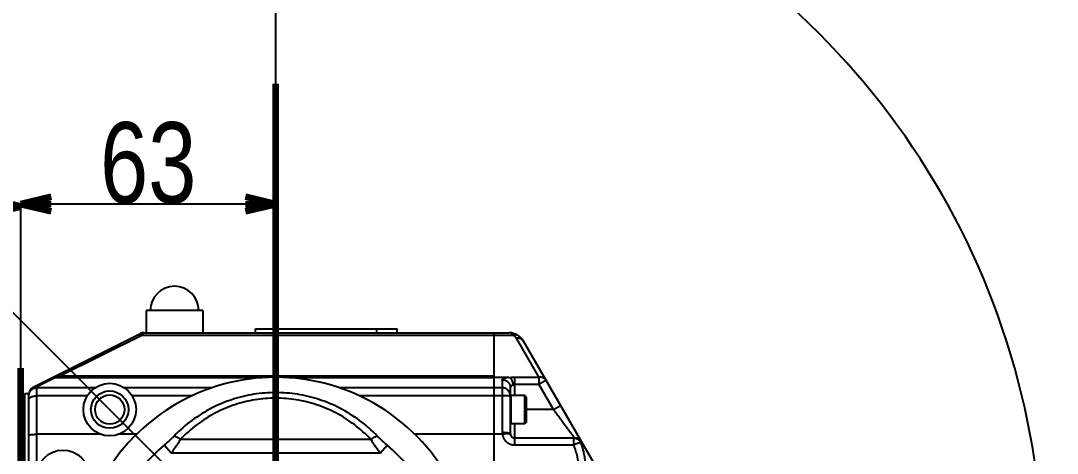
# Model space of a CAD drawing. Extents: x 0 to 4205, y 0 to 2970.
# Drawn here: x 2329 to 2585.1, y 976.4 to 1083.3 of the extents above; entities that cross this region are included whole.
import ezdxf

# ---------------------------------------------------------------- set-up
doc = ezdxf.new("R2010")
doc.units = 0
doc.header["$LTSCALE"] = 231.275
doc.header["$PDMODE"] = 3
doc.header["$PDSIZE"] = 0.3125
doc.linetypes.add('CENTER', pattern=[0.6, 0.375, -0.075, 0.075, -0.075])
doc.layers.get('0').update_dxf_attribs({"linetype": 'CONTINUOUS'})
doc.layers.get('Defpoints').update_dxf_attribs({"linetype": 'CONTINUOUS'})
for name, color, linetype in [('5_ALL_CURVE', 7, 'CONTINUOUS'), ('95_ALL_DIM', 7, 'CONTINUOUS'), ('DEFAULT_1', 7, 'CENTER')]:
    doc.layers.add(name, color=color, linetype=linetype)
doc.layers.add('坐标轴', color=10, linetype='CONTINUOUS', lineweight=200)
doc.styles.get("Standard").update_dxf_attribs({"font": 'txt', "width": 0.8})
doc.dimstyles.new('DIMSTYLE_1', dxfattribs={"dimtxt": 20, "dimasz": 7.5, "dimexe": 0.18, "dimexo": 0.0625, "dimgap": 0.09, "dimtad": 1, "dimdec": 3, "dimdsep": 46, "dimtxsty": 'Standard', "dimblk": 'OPEN', "dimblk1": 'OPEN', "dimblk2": 'OPEN', "dimcen": 0.09, "dimadec": 0, "dimazin": 0, "dimtp": 0.001, "dimtm": 0.001, "dimtfac": 1, "dimtdec": 3, "dimtofl": 0, "dimtmove": 0, "dimatfit": 3, "dimldrblk": 'OPEN', "dimfxl": 1, "dimtolj": 1, "dimarcsym": 0})
doc.dimstyles.new('DIMSTYLE_2', dxfattribs={"dimtxt": 20, "dimasz": 7.5, "dimexe": 0.18, "dimexo": 0.0625, "dimgap": 0.09, "dimtad": 1, "dimdec": 3, "dimdsep": 46, "dimtxsty": 'Standard', "dimblk": 'OPEN', "dimblk1": 'OPEN', "dimblk2": 'OPEN', "dimcen": 0.09, "dimadec": 0, "dimazin": 0, "dimtp": 0.5, "dimtm": 0.5, "dimtfac": 1, "dimtdec": 3, "dimtofl": 0, "dimtmove": 0, "dimatfit": 3, "dimldrblk": 'OPEN', "dimfxl": 1, "dimtolj": 1, "dimarcsym": 0})
doc.dimstyles.new('DIMSTYLE_3', dxfattribs={"dimtxt": 20, "dimasz": 7.5, "dimexe": 0.18, "dimexo": 0.0625, "dimgap": 0.09, "dimtad": 1, "dimdec": 3, "dimdsep": 46, "dimtxsty": 'Standard', "dimblk": 'OPEN', "dimblk1": 'OPEN', "dimblk2": 'OPEN', "dimcen": 0.09, "dimadec": 0, "dimazin": 0, "dimtp": 0.001, "dimtm": 0.001, "dimtfac": 1, "dimtdec": 3, "dimtofl": 0, "dimtmove": 0, "dimatfit": 3, "dimldrblk": 'OPEN', "dimfxl": 1, "dimtolj": 1, "dimarcsym": 0})

# ---------------------------------------------------------------- blocks, each defined once
blk = doc.blocks.new('_OPEN')
at = {"color": 0, "linetype": 'ByBlock'}
for p, q in [((0, 0), (-1, 0.233)), ((-1, -0.233), (0, 0)), ((-1, 0), (0, 0))]:
    blk.add_line(p, q, dxfattribs=at)
blk = doc.blocks.new('*D8')
at = {"layer": '95_ALL_DIM', "color": 0, "lineweight": -2, "transparency": 16777216}
for p, q in [((2391.97, 1264.75), (2391.97, 1294.22)), ((2902.16, 934.07), (2933.99, 948.91))]:
    blk.add_line(p, q, dxfattribs=at)
blk.add_arc((2391.97, 696.17), 597.87, 25.71875, 89.28125, dxfattribs=at)
at = {"layer": 'Defpoints', "color": 0, "transparency": 16777216}
for p in [(2391.97, 1264.69), (2391.97, 1249.04), (2802.25, 1131.04), (2902.1, 934.05), (2396.5, 698.28)]:
    blk.add_point(p, dxfattribs=at)
at = {"layer": '95_ALL_DIM', "color": 0, "lineweight": -2, "transparency": 16777216, "xscale": 7.5, "yscale": 7.5, "zscale": 7.5}
for p, rotation in [((2391.97, 1294.04), 179.640623758212), ((2933.82, 948.84), 295.3593762417907)]:
    blk.add_blockref('_OPEN', p, dxfattribs=dict(at, rotation=rotation))
at = {"layer": '95_ALL_DIM', "color": 0, "transparency": 16777216, "insert": (2651.29, 1246.05), "char_height": 20, "attachment_point": 5, "rotation": 334.7514}
blk.add_mtext('\\A1;+65°', dxfattribs=at)
blk = doc.blocks.new('*D9')
at = {"layer": '95_ALL_DIM', "color": 0, "lineweight": -2, "transparency": 16777216}
for p, q in [((2391.97, 1260.27), (2391.97, 1295.39)), ((2199.03, 166.09), (2187.02, 133.09))]:
    blk.add_line(p, q, dxfattribs=at)
blk.add_arc((2391.97, 696.17), 599.04, 90.71735, 249.28265, dxfattribs=at)
at = {"layer": 'Defpoints', "color": 0, "transparency": 16777216}
for p in [(2391.97, 1260.21), (2391.97, 1207.56), (1911.46, 1053.89), (2390.26, 691.47), (2199.06, 166.14)]:
    blk.add_point(p, dxfattribs=at)
at = {"layer": '95_ALL_DIM', "color": 0, "lineweight": -2, "transparency": 16777216, "xscale": 7.5, "yscale": 7.5, "zscale": 7.5}
for p, rotation in [((2391.97, 1295.21), 0.3586754377824675), ((2187.08, 133.25), 339.6413245622188)]:
    blk.add_blockref('_OPEN', p, dxfattribs=dict(at, rotation=rotation))
at = {"layer": '95_ALL_DIM', "color": 0, "transparency": 16777216, "insert": (1783.99, 733.52), "char_height": 20, "attachment_point": 5, "rotation": 86.4841}
blk.add_mtext('\\A1;-160°', dxfattribs=at)
blk = doc.blocks.new('*D16')
at = {"layer": '95_ALL_DIM', "color": 0, "lineweight": -2, "transparency": 16777216}
for p, q in [((2397.03, 1196.17), (2968.03, 1196.17)), ((2967.85, 1188.67), (2967.85, 383.67)), ((2587.03, 376.17), (2968.03, 376.17))]:
    blk.add_line(p, q, dxfattribs=at)
at = {"layer": 'Defpoints', "color": 0, "transparency": 16777216}
for p in [(2396.97, 1196.17), (2586.97, 376.17), (2967.85, 376.17)]:
    blk.add_point(p, dxfattribs=at)
at = {"layer": '95_ALL_DIM', "color": 0, "lineweight": -2, "transparency": 16777216, "xscale": 7.5, "yscale": 7.5, "zscale": 7.5}
for p, rotation in [((2967.85, 1196.17), 90), ((2967.85, 376.17), 270)]:
    blk.add_blockref('_OPEN', p, dxfattribs=dict(at, rotation=rotation))
at = {"layer": '95_ALL_DIM', "color": 0, "transparency": 16777216, "insert": (2957.76, 762.1), "char_height": 20, "attachment_point": 5, "rotation": 90}
blk.add_mtext('\\A1;820', dxfattribs=at)
blk = doc.blocks.new('*D19')
at = {"layer": '95_ALL_DIM', "color": 0, "lineweight": -2, "transparency": 16777216}
for p, q in [((2391.97, 1266.23), (2391.97, 1286.35)), ((2399.47, 1286.17), (2861.05, 1286.17)), ((2868.55, 806.88), (2868.55, 1286.35))]:
    blk.add_line(p, q, dxfattribs=at)
at = {"layer": 'Defpoints', "color": 0, "transparency": 16777216}
for p in [(2868.55, 1286.17), (2391.97, 1266.17), (2868.55, 806.82)]:
    blk.add_point(p, dxfattribs=at)
at = {"layer": '95_ALL_DIM', "color": 0, "lineweight": -2, "transparency": 16777216, "xscale": 7.5, "yscale": 7.5, "zscale": 7.5, "rotation": 180}
blk.add_blockref('_OPEN', (2391.97, 1286.17), dxfattribs=at)
at = {"layer": '95_ALL_DIM', "color": 0, "lineweight": -2, "transparency": 16777216, "xscale": 7.5, "yscale": 7.5, "zscale": 7.5}
blk.add_blockref('_OPEN', (2868.55, 1286.17), dxfattribs=at)
at = {"layer": '95_ALL_DIM', "color": 0, "transparency": 16777216, "insert": (2633.03, 1296.26), "char_height": 20, "attachment_point": 5}
blk.add_mtext('\\A1;476.5', dxfattribs=at)
blk = doc.blocks.new('*D20')
at = {"layer": '95_ALL_DIM', "color": 0, "lineweight": -2, "transparency": 16777216}
for p, q in [((2141.97, 998.4), (2141.97, 1286.35)), ((2384.47, 1286.17), (2149.47, 1286.17)), ((2391.97, 1266.23), (2391.97, 1286.35))]:
    blk.add_line(p, q, dxfattribs=at)
at = {"layer": 'Defpoints', "color": 0, "transparency": 16777216}
for p in [(2141.97, 1286.17), (2391.97, 1266.17), (2141.97, 998.34)]:
    blk.add_point(p, dxfattribs=at)
at = {"layer": '95_ALL_DIM', "color": 0, "lineweight": -2, "transparency": 16777216, "xscale": 7.5, "yscale": 7.5, "zscale": 7.5, "rotation": 180}
blk.add_blockref('_OPEN', (2141.97, 1286.17), dxfattribs=at)
at = {"layer": '95_ALL_DIM', "color": 0, "lineweight": -2, "transparency": 16777216, "xscale": 7.5, "yscale": 7.5, "zscale": 7.5}
blk.add_blockref('_OPEN', (2391.97, 1286.17), dxfattribs=at)
at = {"layer": '95_ALL_DIM', "color": 0, "transparency": 16777216, "insert": (2266.95, 1296.26), "char_height": 20, "attachment_point": 5}
blk.add_mtext('\\A1;250', dxfattribs=at)
blk = doc.blocks.new('*D25')
at = {"layer": '95_ALL_DIM', "color": 0, "lineweight": -2, "transparency": 16777216}
for p, q in [((2391.92, 946.21), (2257.72, 1080.42)), ((2392.03, 946.17), (2581.83, 946.17))]:
    blk.add_line(p, q, dxfattribs=at)
blk.add_arc((2391.97, 946.17), 189.68, 2.2656, 132.7344, dxfattribs=at)
at = {"layer": 'Defpoints', "color": 0, "transparency": 16777216}
for p in [(2391.97, 1135.85), (2237.29, 946.17), (2386.97, 946.17), (2395.5, 942.63), (2501.34, 836.79)]:
    blk.add_point(p, dxfattribs=at)
at = {"layer": '95_ALL_DIM', "color": 0, "lineweight": -2, "transparency": 16777216, "xscale": 7.5, "yscale": 7.5, "zscale": 7.5}
for p, rotation in [((2257.84, 1080.29), 223.8671770193098), ((2581.65, 946.17), 271.1328229806631)]:
    blk.add_blockref('_OPEN', p, dxfattribs=dict(at, rotation=rotation))
at = {"layer": '95_ALL_DIM', "color": 0, "transparency": 16777216, "insert": (2501.77, 1113.05), "char_height": 20, "attachment_point": 5, "rotation": 326.6574}
blk.add_mtext('\\A1;+135°', dxfattribs=at)
blk = doc.blocks.new('*D37')
at = {"layer": 'Defpoints', "color": 0, "transparency": 16777216}
for p in [(2328.97, 1038), (2328.97, 946.17), (2391.97, 946.17)]:
    blk.add_point(p, dxfattribs=at)
at = {"layer": '坐标轴', "color": 0, "lineweight": -2, "transparency": 16777216}
for p, q in [((2328.97, 946.23), (2328.97, 1038.18)), ((2384.47, 1038), (2336.47, 1038)), ((2391.97, 946.23), (2391.97, 1038.18))]:
    blk.add_line(p, q, dxfattribs=at)
at = {"layer": '坐标轴', "color": 0, "lineweight": -2, "transparency": 16777216, "xscale": 7.5, "yscale": 7.5, "zscale": 7.5, "rotation": 180}
blk.add_blockref('_OPEN', (2328.97, 1038), dxfattribs=at)
at = {"layer": '坐标轴', "color": 0, "lineweight": -2, "transparency": 16777216, "xscale": 7.5, "yscale": 7.5, "zscale": 7.5}
blk.add_blockref('_OPEN', (2391.97, 1038), dxfattribs=at)
at = {"layer": '坐标轴', "color": 0, "transparency": 16777216, "insert": (2360.47, 1048.09), "char_height": 20, "attachment_point": 5}
blk.add_mtext('\\A1;63', dxfattribs=at)
blk = doc.blocks.new('*D38')
at = {"layer": 'Defpoints', "color": 0, "transparency": 16777216}
for p in [(2141.97, 1037.39), (2141.97, 946.17), (2328.97, 946.17)]:
    blk.add_point(p, dxfattribs=at)
at = {"layer": '坐标轴', "color": 0, "lineweight": -2, "transparency": 16777216}
for p, q in [((2141.97, 946.23), (2141.97, 1037.57)), ((2321.47, 1037.39), (2149.47, 1037.39)), ((2328.97, 946.23), (2328.97, 1037.57))]:
    blk.add_line(p, q, dxfattribs=at)
at = {"layer": '坐标轴', "color": 0, "lineweight": -2, "transparency": 16777216, "xscale": 7.5, "yscale": 7.5, "zscale": 7.5, "rotation": 180}
blk.add_blockref('_OPEN', (2141.97, 1037.39), dxfattribs=at)
at = {"layer": '坐标轴', "color": 0, "lineweight": -2, "transparency": 16777216, "xscale": 7.5, "yscale": 7.5, "zscale": 7.5}
blk.add_blockref('_OPEN', (2328.97, 1037.39), dxfattribs=at)
at = {"layer": '坐标轴', "color": 0, "transparency": 16777216, "insert": (2235.47, 1047.48), "char_height": 20, "attachment_point": 5}
blk.add_mtext('\\A1;187', dxfattribs=at)

msp = doc.modelspace()

# ---------------------------------------------------------------- linework, layer by layer
for p, q in [((2359.9681, 1011.6674), (2359.9681, 1006.1674)), ((2373.9681, 1011.6674), (2359.9681, 1011.6674)), ((2373.9681, 1011.6674), (2373.9681, 1006.1674)), ((2386.9681, 1006.1674), (2386.9681, 1007.1674)), ((2386.9681, 1007.1674), (2421.9681, 1007.1674)), ((2391.9681, 1006.1674), (2391.9681, 1007.1674)), ((2416.9681, 1006.1674), (2416.9681, 1007.1674)), ((2421.9681, 1006.1674), (2421.9681, 1007.1674)), ((2332.0736, 992.7202), (2358.5458, 1005.9563)), ((2338.6648, 995.4863), (2358.8533, 1005.5805)), ((2358.8533, 1005.5805), (2450.7208, 1005.5805)), ((2359.4402, 1006.1674), (2449.6779, 1006.1674)), ((2445.9681, 870.1674), (2445.9681, 1006.1674)), ((2451.41, 1004.874), (2457.0292, 995.1412)), ((2453.142, 1004.1674), (2476.6283, 963.4879)), ((2332.9681, 992.8715), (2337.263, 995.019)), ((2388.1572, 995.019), (2337.263, 995.019)), ((2338.6648, 995.4863), (2445.9681, 995.4863)), ((2445.9681, 995.019), (2395.7789, 995.019)), ((2445.9681, 995.1674), (2449.288, 995.1674)), ((2447.9681, 994.5456), (2447.9681, 981.4827)), ((2450.9681, 995.1412), (2450.9681, 990.6674)), ((2457.0292, 995.1412), (2450.9681, 995.1412)), ((2457.0292, 995.1412), (2457.0292, 993.4346)), ((2457.0292, 993.4346), (2458.7612, 994.4346)), ((2332.9681, 971.6022), (2332.9681, 992.8715)), ((2347.3407, 992.5815), (2332.9681, 992.5815)), ((2376.2603, 992.5815), (2354.5711, 992.5815)), ((2447.9681, 992.5815), (2407.6758, 992.5815)), ((2449.9681, 981.1674), (2449.9681, 992.6054)), ((2450.9681, 993.4346), (2457.0292, 993.4346)), ((2460.6476, 987.1674), (2457.0292, 993.4346)), ((2329.9681, 901.1674), (2329.9681, 991.1229)), ((2329.9681, 991.1229), (2330.9773, 991.1229)), ((2330.9681, 898.1505), (2330.9681, 990.9313)), ((2345.4116, 990.5725), (2332.9681, 990.5725)), ((2371.2511, 990.5725), (2356.5001, 990.5725)), ((2447.9681, 990.5725), (2412.685, 990.5725)), ((2450.0681, 990.6674), (2450.0681, 983.6674)), ((2453.5681, 990.6674), (2450.0681, 990.6674)), ((2453.5681, 983.6674), (2453.5681, 990.6674)), ((2453.9681, 990.2674), (2453.5681, 990.6674)), ((2453.9681, 984.0674), (2453.9681, 990.2674)), ((2460.6476, 987.1674), (2453.9681, 987.1674)), ((2460.6476, 987.1674), (2462.3796, 988.1674)), ((2453.5681, 983.6674), (2450.0681, 983.6674)), ((2450.9681, 983.6674), (2450.9681, 978.4552)), ((2453.9681, 984.0674), (2453.5681, 983.6674)), ((2329.6681, 982.701), (2329.9681, 983.001)), ((2329.6681, 982.701), (2329.6681, 978.001)), ((2348.7114, 981.0794), (2332.9681, 981.0794)), ((2357.5856, 981.0794), (2353.2003, 981.0794)), ((2447.9917, 981.0794), (2426.3505, 981.0794)), ((2415.5181, 979.7855), (2368.4181, 979.7855)), ((2450.9681, 980.1674), (2465.8437, 980.1674)), ((2465.556, 980.1674), (2465.556, 978.4552)), ((2329.6681, 978.001), (2329.9681, 977.701)), ((2366.1303, 976.3791), (2364.4086, 978.3922)), ((2417.8056, 976.3794), (2366.1306, 976.3794)), ((2417.8059, 976.3791), (2419.5275, 978.3922)), ((2450.9681, 978.4552), (2465.556, 978.4552))]:
    msp.add_line(p, q)
for centre, radius in [((2350.9559, 987.1796), 6.5), ((2350.9559, 987.1796), 4.625), ((2350.9559, 987.1796), 3.625), ((2339.4022, 970.6793), 6.5)]:
    msp.add_circle(centre, radius)
for centre, radius, start, end in [((2366.9681, 1011.6674), 6, 0, 180), ((2359.4402, 1004.1674), 2, 90, 116.565051), ((2449.6779, 1002.1674), 4, 30.000309, 90.000926), ((2391.9681, 946.1674), 49, 355, 185), ((2332.9681, 990.9313), 2, 116.565051, 180), ((2450.0681, 990.5674), 0.1, 90, 180), ((2450.0681, 983.7674), 0.1, 180, 270), ((2450.9681, 981.1674), 1, 179.999961, 270.000146), ((2465.8437, 978.1674), 2, 30, 90), ((2391.9681, 946.1674), 42.4023, 130.537895, 169.026597), ((2391.9681, 946.1674), 42.4023, 10.973403, 49.462105)]:
    msp.add_arc(centre, radius, start, end)
for points, start_tangent, end_tangent in [([(2357.9589, 1005.6628), (2358.0353, 1005.6955), (2358.1157, 1005.7192), (2358.1997, 1005.7338), (2358.287, 1005.7392), (2358.377, 1005.7353), (2358.4694, 1005.7224), (2358.5637, 1005.7003), (2358.6595, 1005.6691), (2358.7562, 1005.6292), (2358.8533, 1005.5805)], (0.89442719, 0.4472136), (0.87849844, -0.47774521)), ([(2358.8533, 1005.5805), (2358.9528, 1005.68), (2359.0421, 1005.7693), (2359.1211, 1005.8483), (2359.1898, 1005.917), (2359.2485, 1005.9757), (2359.2978, 1006.025), (2359.3385, 1006.0657), (2359.3714, 1006.0986), (2359.3973, 1006.1245), (2359.4166, 1006.1438), (2359.4299, 1006.1571), (2359.4402, 1006.1674)], (0.70727055, 0.70694298), (0.70708229, 0.70713127)), ([(2450.7208, 1005.5805), (2450.617, 1005.6991), (2450.5091, 1005.8056), (2450.3975, 1005.8995), (2450.2827, 1005.9801), (2450.1652, 1006.0469), (2450.0453, 1006.0993), (2449.9238, 1006.1371), (2449.8011, 1006.1598), (2449.6779, 1006.1674)], (-0.63321958, 0.7739722), (-1, 0.00003255)), ([(2450.7208, 1005.5805), (2450.8356, 1005.6268), (2450.9497, 1005.663), (2451.0626, 1005.689), (2451.1735, 1005.7047), (2451.2818, 1005.7099), (2451.3869, 1005.7047), (2451.4882, 1005.689), (2451.5851, 1005.663), (2451.6772, 1005.6268), (2451.7637, 1005.5805)], (0.91364214, 0.40651942), (0.85328184, -0.52145)), ([(2451.41, 1004.874), (2451.3477, 1004.9748), (2451.2808, 1005.0701), (2451.2097, 1005.1599), (2451.1349, 1005.244), (2451.0569, 1005.3226), (2450.976, 1005.3955), (2450.8928, 1005.4627), (2450.8076, 1005.5243), (2450.7208, 1005.5805)], (-0.49999871, 0.86602615), (-0.85328164, 0.52145033)), ([(2451.41, 1004.874), (2451.5541, 1004.8918), (2451.6974, 1004.8998), (2451.8391, 1004.8979), (2451.9784, 1004.8863), (2452.1144, 1004.8649), (2452.2464, 1004.8339), (2452.3737, 1004.7934), (2452.4955, 1004.7437), (2452.6112, 1004.6851), (2452.72, 1004.6179), (2452.8215, 1004.5424), (2452.9149, 1004.4591), (2452.9997, 1004.3685), (2453.0756, 1004.2711), (2453.142, 1004.1674)], (0.98790067, 0.15508793), (0.5, -0.8660254)), ([(2336.3686, 994.8677), (2336.4719, 994.9146), (2336.5786, 994.9538), (2336.6882, 994.985), (2336.8002, 995.0082), (2336.9142, 995.0233), (2337.0296, 995.0301), (2337.1461, 995.0287), (2337.263, 995.019)], (0.89442719, 0.4472136), (0.993131, -0.11700776)), ([(2337.263, 995.019), (2337.3567, 995.0502), (2337.4604, 995.0848), (2337.5759, 995.1233), (2337.7056, 995.1665), (2337.8521, 995.2154), (2338.0182, 995.2707), (2338.2071, 995.3337), (2338.4217, 995.4052), (2338.6648, 995.4863)], (0.94868339, 0.31622749), (0.94868772, 0.31621451)), ([(2337.7704, 995.5686), (2337.8467, 995.6012), (2337.9271, 995.6249), (2338.0112, 995.6395), (2338.0984, 995.6449), (2338.1885, 995.6411), (2338.2809, 995.6281), (2338.3752, 995.606), (2338.4709, 995.5749), (2338.5676, 995.5349), (2338.6648, 995.4863)], (0.89442719, 0.4472136), (0.87849844, -0.47774522)), ([(2447.9681, 994.5456), (2447.9745, 994.5946), (2447.9938, 994.6436), (2448.0259, 994.6923), (2448.0708, 994.7403), (2448.1281, 994.7874), (2448.1974, 994.8334), (2448.2784, 994.878), (2448.3707, 994.9212), (2448.4738, 994.9626), (2448.5872, 995.0022), (2448.7104, 995.0398), (2448.8426, 995.0753), (2448.9834, 995.1084), (2449.1321, 995.1392), (2449.288, 995.1674)], (0.00001144, 1), (0.98599795, 0.16675746)), ([(2447.9681, 994.5456), (2448.1175, 994.5402), (2448.2662, 994.5239), (2448.4131, 994.4969), (2448.5576, 994.4594), (2448.6988, 994.4115), (2448.8358, 994.3534), (2448.9681, 994.2856), (2449.0947, 994.2084), (2449.2151, 994.1223), (2449.3284, 994.0276), (2449.4342, 993.9251), (2449.5317, 993.8151), (2449.6205, 993.6983), (2449.7001, 993.5755), (2449.77, 993.4472), (2449.8298, 993.3142), (2449.8792, 993.1773), (2449.9179, 993.0371), (2449.9457, 992.8946), (2449.9625, 992.7504), (2449.9681, 992.6054)], (1, 0), (0, -1)), ([(2449.288, 995.1674), (2449.4035, 995.1654), (2449.5042, 995.1601), (2449.5917, 995.1521), (2449.6672, 995.1422), (2449.732, 995.1307), (2449.7868, 995.1181), (2449.8325, 995.1046), (2449.87, 995.0907), (2449.9, 995.0765), (2449.9237, 995.0623), (2449.9421, 995.048), (2449.956, 995.0337)], (1, 0.00000381), (0.6395899, -0.76871631)), ([(2450.9681, 995.1412), (2450.8379, 995.1395), (2450.708, 995.1343), (2450.5789, 995.1257), (2450.451, 995.1138), (2450.3245, 995.0985), (2450.1998, 995.0801), (2450.0769, 995.0584), (2449.956, 995.0337)], (-1, -0.00000105), (-0.97685115, -0.21392017)), ([(2449.956, 995.0337), (2450.0163, 994.9559), (2450.0755, 994.8684), (2450.1334, 994.7718), (2450.1895, 994.6666), (2450.2437, 994.5536), (2450.2954, 994.4333), (2450.3445, 994.3065), (2450.3906, 994.1738), (2450.4336, 994.0362), (2450.4732, 993.8943), (2450.5091, 993.7491), (2450.5413, 993.6013), (2450.5696, 993.4518), (2450.5939, 993.3014)], (0.6395899, -0.76871631), (0.14599089, -0.98928594)), ([(2458.7612, 994.4346), (2458.6954, 994.5375), (2458.6195, 994.6351), (2458.5347, 994.7258), (2458.4413, 994.8091), (2458.3398, 994.8847), (2458.231, 994.952), (2458.1153, 995.0107), (2457.9934, 995.0605), (2457.8661, 995.101), (2457.734, 995.1321), (2457.5979, 995.1535), (2457.4586, 995.1652), (2457.3168, 995.167), (2457.1734, 995.159), (2457.0292, 995.1412)], (-0.5, 0.8660254), (-0.98790067, -0.15508793)), ([(2332.9681, 992.8715), (2332.857, 992.8685), (2332.734, 992.8582), (2332.6045, 992.8392), (2332.4751, 992.8117), (2332.3483, 992.776), (2332.224, 992.7323), (2332.103, 992.6807), (2331.9858, 992.6214), (2331.8729, 992.5548), (2331.7648, 992.4811), (2331.6619, 992.4006), (2331.5648, 992.3138), (2331.4737, 992.2208), (2331.3892, 992.1223), (2331.3116, 992.0185), (2331.2412, 991.91), (2331.1783, 991.7973), (2331.1233, 991.6807), (2331.0763, 991.5609), (2331.0375, 991.4383), (2331.0073, 991.3135), (2330.9855, 991.187), (2330.9724, 991.0595), (2330.9681, 990.9313)], (-1, 0), (0, -1)), ([(2330.9681, 990.6413), (2330.9724, 990.7682), (2330.9852, 990.8945), (2331.0065, 991.0198), (2331.0362, 991.1435), (2331.0742, 991.265), (2331.1203, 991.3838), (2331.1743, 991.4994), (2331.236, 991.6114), (2331.3051, 991.7192), (2331.3814, 991.8224), (2331.4644, 991.9206), (2331.5539, 992.0132), (2331.6494, 992.1), (2331.7505, 992.1806), (2331.8569, 992.2545), (2331.9681, 992.3216), (2332.0835, 992.3814), (2332.2027, 992.4338), (2332.3252, 992.4785), (2332.4504, 992.5154), (2332.5779, 992.5442), (2332.707, 992.5649), (2332.8373, 992.5773), (2332.9681, 992.5815)], (0, 1), (1, 0)), ([(2332.0736, 992.7202), (2332.1742, 992.766), (2332.278, 992.8045), (2332.3845, 992.8354), (2332.4935, 992.8588), (2332.6013, 992.874), (2332.7026, 992.8816), (2332.7964, 992.8829), (2332.8842, 992.8793), (2332.9681, 992.8715)], (0.89442719, 0.4472136), (0.993131, -0.11700777)), ([(2417.0773, 980.6494), (2412.6623, 984.5151), (2407.7999, 987.5371), (2402.6589, 989.6806), (2397.3621, 990.9557), (2391.9716, 991.381), (2386.5799, 990.9566), (2381.2826, 989.6823), (2376.1416, 987.5399), (2371.2769, 984.5173), (2366.8588, 980.6494)], (-0.69611766, 0.71792771), (-0.69611745, -0.71792792)), ([(2449.964, 990.5672), (2449.9619, 990.5985), (2449.9432, 990.7672), (2449.9122, 990.9338), (2449.8693, 991.0967), (2449.8147, 991.255), (2449.7492, 991.4074), (2449.6733, 991.553), (2449.5877, 991.691), (2449.4933, 991.8205), (2449.3908, 991.941), (2449.2811, 992.0519), (2449.165, 992.1528), (2449.0434, 992.2434), (2448.9173, 992.3232), (2448.7877, 992.3921), (2448.6549, 992.4503), (2448.5201, 992.4977), (2448.3834, 992.5345), (2448.2453, 992.5607), (2448.1066, 992.5763), (2447.9681, 992.5815)], (-0.05958887, 0.998223), (-1, 0.00000319)), ([(2449.9681, 992.6054), (2449.9703, 992.6553), (2449.9769, 992.7051), (2449.988, 992.7546), (2450.0035, 992.8033), (2450.0232, 992.8512), (2450.0471, 992.8978), (2450.075, 992.943), (2450.1067, 992.9867), (2450.1422, 993.0286), (2450.1812, 993.0686), (2450.2235, 993.1064), (2450.2689, 993.142), (2450.3172, 993.1752), (2450.3682, 993.2059), (2450.4216, 993.234), (2450.4772, 993.2593), (2450.5347, 993.2818), (2450.5939, 993.3014)], (0.00000414, 1), (0.95706616, 0.28986958)), ([(2450.5939, 993.3014), (2450.6431, 993.3351), (2450.692, 993.3634), (2450.7403, 993.3865), (2450.7879, 993.4046), (2450.8345, 993.4182), (2450.8801, 993.4275), (2450.9246, 993.4329), (2450.9681, 993.4346)], (0.80383607, 0.59485088), (1, 0.00000118)), ([(2330.9681, 989.6368), (2330.9724, 989.698), (2330.9852, 989.7589), (2331.0065, 989.8193), (2331.0362, 989.879), (2331.0742, 989.9375), (2331.1203, 989.9948), (2331.1743, 990.0506), (2331.236, 990.1046), (2331.3051, 990.1566), (2331.3814, 990.2064), (2331.4644, 990.2537), (2331.5539, 990.2984), (2331.6494, 990.3403), (2331.7505, 990.3791), (2331.8569, 990.4148), (2331.9681, 990.4471), (2332.0835, 990.476), (2332.2027, 990.5012), (2332.3252, 990.5228), (2332.4504, 990.5406), (2332.5779, 990.5545), (2332.707, 990.5645), (2332.8373, 990.5705), (2332.9681, 990.5725)], (0, 1), (1, 0)), ([(2415.5181, 979.7855), (2411.4057, 983.4604), (2406.8543, 986.34), (2402.0278, 988.3854), (2397.0458, 989.6032), (2391.9714, 990.0096), (2386.8958, 989.6041), (2381.9135, 988.387), (2377.0869, 986.3426), (2372.5333, 983.4625), (2368.4181, 979.7855)], (-0.68811494, 0.7256017), (-0.68811457, -0.72560206)), ([(2449.9681, 990.4298), (2449.9619, 990.4491), (2449.9432, 990.4671), (2449.9122, 990.4836), (2449.8693, 990.4985), (2449.8147, 990.5116), (2449.7492, 990.5232), (2449.6733, 990.5332), (2449.5877, 990.5416), (2449.4933, 990.5487), (2449.3908, 990.5545), (2449.2811, 990.5592), (2449.165, 990.5629), (2449.0434, 990.5657), (2448.9173, 990.5679), (2448.7876, 990.5695), (2448.6549, 990.5706), (2448.5201, 990.5714), (2448.3833, 990.5719), (2448.2453, 990.5722), (2448.1066, 990.5724), (2447.9681, 990.5725)], (-0.00014344, 0.99999999), (-1, -0.00002906)), ([(2449.9645, 990.5577), (2449.964, 990.5672)], (-0.05547865, 0.99845987), (-0.05958886, 0.998223)), ([(2449.9653, 990.5422), (2449.9645, 990.5577)], (-0.04877608, 0.99880974), (-0.05547865, 0.99845987)), ([(2449.9681, 990.4298), (2449.9653, 990.5422)], (-0.00001744, 1), (-0.04877608, 0.99880974)), ([(2465.8437, 980.1674), (2465.8383, 980.1748), (2465.8217, 980.197), (2465.794, 980.2344), (2465.755, 980.2869), (2465.7048, 980.3545), (2465.6434, 980.4373), (2465.5706, 980.5354), (2465.4863, 980.6489), (2465.3905, 980.7779), (2465.2831, 980.9226), (2465.1641, 981.0829), (2465.0335, 981.2589), (2464.8911, 981.4507), (2464.7371, 981.6582), (2464.5715, 981.8813), (2464.3944, 982.1198), (2464.206, 982.3737), (2464.0065, 982.6425), (2463.7961, 982.9258), (2463.5754, 983.2232), (2463.3447, 983.534), (2463.1045, 983.8576), (2462.8555, 984.193), (2462.5984, 984.5393), (2462.334, 984.8955), (2462.0632, 985.2604), (2461.7868, 985.6326), (2461.506, 986.0109), (2461.2218, 986.3938), (2460.9353, 986.7798), (2460.6476, 987.1674)], (-0.59605124, 0.8029464), (-0.59603892, 0.80295554)), ([(2330.9681, 980.7916), (2330.9724, 980.8104), (2330.9852, 980.8292), (2331.0065, 980.8478), (2331.0362, 980.8661), (2331.0742, 980.8841), (2331.1203, 980.9017), (2331.1743, 980.9189), (2331.236, 980.9355), (2331.3051, 980.9515), (2331.3814, 980.9668), (2331.4644, 980.9814), (2331.5539, 980.9951), (2331.6494, 981.008), (2331.7505, 981.0199), (2331.8569, 981.0309), (2331.9681, 981.0408), (2332.0835, 981.0497), (2332.2027, 981.0575), (2332.3252, 981.0641), (2332.4504, 981.0696), (2332.5779, 981.0739), (2332.707, 981.0769), (2332.8373, 981.0788), (2332.9681, 981.0794)], (0, 1), (1, 0)), ([(2447.9681, 981.4827), (2447.9707, 981.3483), (2447.9786, 981.2138), (2447.9917, 981.0794)], (0.00000066, -1), (0.11683852, -0.99315093)), ([(2449.9681, 981.1674), (2449.9625, 981.191), (2449.9457, 981.2144), (2449.9179, 981.2376), (2449.8792, 981.2604), (2449.8298, 981.2826), (2449.77, 981.3042), (2449.7001, 981.3251), (2449.6205, 981.345), (2449.5317, 981.364), (2449.4342, 981.3819), (2449.3284, 981.3986), (2449.2151, 981.4139), (2449.0947, 981.4279), (2448.9681, 981.4405), (2448.8358, 981.4515), (2448.6988, 981.4609), (2448.5576, 981.4687), (2448.4131, 981.4748), (2448.2662, 981.4792), (2448.1175, 981.4819), (2447.9681, 981.4827)], (0, 1), (-1, 0)), ([(2449.9759, 981.0421), (2449.9672, 981.0634), (2449.9465, 981.0829), (2449.9141, 981.1008), (2449.8701, 981.1167), (2449.8148, 981.1307), (2449.7485, 981.1427), (2449.6716, 981.1526), (2449.5845, 981.1602), (2449.4879, 981.1657), (2449.3823, 981.1689), (2449.2683, 981.1698), (2449.1466, 981.1685), (2449.0179, 981.1648), (2448.8831, 981.159), (2448.7429, 981.1509), (2448.5982, 981.1406), (2448.4498, 981.1283), (2448.2986, 981.1139), (2448.1456, 981.0976), (2447.9917, 981.0794)], (-0.12526927, 0.99212278), (-0.99244198, -0.12271476)), ([(2447.9917, 981.0794), (2448.023, 980.8837), (2448.0672, 980.6903), (2448.1242, 980.5002), (2448.1934, 980.3144), (2448.2748, 980.1338), (2448.3678, 979.9591), (2448.4721, 979.7909), (2448.5871, 979.6301), (2448.7124, 979.4774), (2448.8473, 979.3334), (2448.9912, 979.1987), (2449.1436, 979.0737), (2449.3038, 978.9592), (2449.4709, 978.8555), (2449.6441, 978.7631), (2449.823, 978.6824), (2450.0068, 978.6134), (2450.195, 978.5565), (2450.3864, 978.5122), (2450.5798, 978.4804), (2450.7741, 978.4615), (2450.9681, 978.4552)], (0.12527216, -0.99212241), (1, -0.00000334)), ([(2366.8588, 980.6494), (2366.1509, 979.9517), (2365.332, 979.1989), (2364.4086, 978.3922)], (-0.69602414, -0.71801838), (-0.75999799, -0.64992542)), ([(2368.4181, 979.7855), (2367.7588, 978.7274), (2366.9952, 977.592), (2366.1305, 976.3794)], (-0.50911412, -0.86069902), (-0.58999122, -0.80740966)), ([(2368.4181, 979.7855), (2367.8516, 980.1851), (2367.3207, 980.4792), (2366.8588, 980.6494)], (-0.7899374, 0.61318749), (-0.97036014, 0.24166339)), ([(2415.5181, 979.7855), (2416.0846, 980.1851), (2416.6155, 980.4792), (2417.0773, 980.6494)], (0.78991993, 0.61321001), (0.97036191, 0.2416563)), ([(2417.8057, 976.3794), (2416.9414, 977.5914), (2416.1775, 978.7271), (2415.5181, 979.7855)], (-0.58998996, 0.80741058), (-0.50911726, 0.86069717)), ([(2419.5275, 978.3922), (2418.6046, 979.1985), (2417.7855, 979.9515), (2417.0773, 980.6494)], (-0.75999807, 0.64992533), (-0.69602387, 0.71801865)), ([(2465.556, 980.1674), (2465.6982, 980.162), (2465.8397, 980.146), (2465.9796, 980.1192), (2466.1173, 980.082), (2466.252, 980.0345), (2466.3829, 979.977), (2466.5093, 979.9098), (2466.6307, 979.8332), (2466.7463, 979.7476), (2466.8554, 979.6536), (2466.9576, 979.5515), (2467.0523, 979.4421), (2467.1389, 979.3258), (2467.2171, 979.2032), (2467.2863, 979.0751), (2467.3462, 978.9422)], (1, 0), (0.37772354, -0.92591843)), ([(2467.3462, 978.9422), (2467.3022, 978.9459), (2467.2481, 978.9451), (2467.1843, 978.9398), (2467.111, 978.93), (2467.0288, 978.9159), (2466.938, 978.8974), (2466.8392, 978.8747), (2466.7331, 978.8479), (2466.6201, 978.8171), (2466.5009, 978.7827), (2466.3763, 978.7446), (2466.247, 978.7032), (2466.1136, 978.6587), (2465.9771, 978.6114), (2465.8381, 978.5615), (2465.6974, 978.5094), (2465.556, 978.4552)], (-0.98829558, 0.15255112), (-0.93249563, -0.36118125)), ([(2467.3462, 978.9422), (2467.4337, 978.9838), (2467.501, 979.0239), (2467.5484, 979.0624), (2467.5764, 979.0991), (2467.5853, 979.1341), (2467.5758, 979.1674)], (0.91709293, 0.39867349), (-0.49999882, 0.86602608)), ([(2467.3462, 978.9422), (2467.6211, 978.1451), (2467.8527, 977.3673), (2468.0424, 976.611), (2468.1923, 975.878), (2468.3044, 975.1694), (2468.381, 974.4864), (2468.4242, 973.8301), (2468.4361, 973.201), (2468.4192, 972.599), (2468.3753, 972.0237), (2468.3066, 971.4742), (2468.2144, 970.9491)], (0.34604058, -0.93821955), (-0.19747712, -0.9803075)), ([(2465.556, 978.4552), (2465.8323, 977.7201), (2466.0706, 977.0059), (2466.2722, 976.3145), (2466.4387, 975.6473), (2466.572, 975.005), (2466.6738, 974.3884), (2466.7459, 973.7982), (2466.7903, 973.2347), (2466.8087, 972.6977), (2466.8031, 972.1864), (2466.7752, 971.6999), (2466.7262, 971.2369)], (0.36890353, -0.92946769), (-0.12946704, -0.99158373))]:
    msp.add_spline(points, degree=3, dxfattribs=dict(start_tangent=start_tangent, end_tangent=end_tangent))
at = {"layer": '5_ALL_CURVE'}
msp.add_arc((2391.9681, 696.1674), 500, 25, 250, dxfattribs=at)
at = {"layer": 'DEFAULT_1'}
for p, q in [((2391.9681, 1007.1674), (2391.9681, 1307.3126)), ((2391.9681, 946.1674), (2391.9681, 1006.1674))]:
    msp.add_line(p, q, dxfattribs=at)
at = {"layer": '坐标轴'}
for p, q in [((2391.9681, 946.1674), (2391.9681, 1067.7093)), ((2328.9681, 946.1674), (2328.9681, 997.4276))]:
    msp.add_line(p, q, dxfattribs=at)

# ---------------------------------------------------------------- dimensions: what is measured, and where the dimension line sits
at = {"layer": '95_ALL_DIM'}
for base, p1, p2, angle, picture, middle in [((2141.9681, 1286.1674), (2391.9681, 1266.1674), (2141.9681, 998.3369), 180, '*D20', (2266.9487, 1286.1674)), ((2967.8527, 376.1674), (2396.9681, 1196.1674), (2586.9681, 376.1674), 270, '*D16', (2967.8527, 762.1033))]:
    dim = msp.add_linear_dim(base=base, p1=p1, p2=p2, angle=angle, dimstyle='DIMSTYLE_3', dxfattribs=at)
    dim.commit()
    dim.dimension.update_dxf_attribs({"geometry": picture, "text_midpoint": middle, "dimtype": 160})
dim = msp.add_linear_dim(base=(2868.545, 1286.1674), p1=(2391.9681, 1266.1674), p2=(2868.545, 806.822), text='476.5', dimstyle='DIMSTYLE_3', dxfattribs=at)
dim.commit()
dim.dimension.update_dxf_attribs({"geometry": '*D19', "text_midpoint": (2633.0284, 1286.1674), "dimtype": 160})
for base, line1, line2, text, picture, middle in [((1911.465, 1053.8887), ((2391.9681, 1207.5593), (2391.9681, 1260.2064)), ((2199.0554, 166.1441), (2390.258, 691.4689)), '-<>', '*D9', (1794.0566, 732.9039)), ((2802.2519, 1131.0429), ((2396.4996, 698.2805), (2902.1023, 934.0469)), ((2391.9681, 1264.6851), (2391.9681, 1249.0383)), '+<>', '*D8', (2646.9881, 1236.9209)), ((2391.9681, 1135.8468), ((2395.5036, 942.6319), (2501.3429, 836.7926)), ((2237.2887, 946.1674), (2386.9681, 946.1674)), '+<>', '*D25', (2496.2242, 1104.6254))]:
    dim = msp.add_angular_dim_2l(base=base, line1=line1, line2=line2, text=text, dimstyle='DIMSTYLE_2', dxfattribs=at)
    dim.commit()
    dim.dimension.update_dxf_attribs({"geometry": picture, "text_midpoint": middle, "dimtype": 162})
at = {"layer": '坐标轴', "color": 2}
for base, p1, p2, picture, middle in [((2141.9681, 1037.3862), (2328.9681, 946.1674), (2141.9681, 946.1674), '*D38', (2235.4681, 1047.4762)), ((2328.9681, 1038.0021), (2391.9681, 946.1674), (2328.9681, 946.1674), '*D37', (2360.4681, 1048.0921))]:
    dim = msp.add_linear_dim(base=base, p1=p1, p2=p2, dimstyle='DIMSTYLE_1', dxfattribs=at)
    dim.commit()
    dim.dimension.update_dxf_attribs({"geometry": picture, "text_midpoint": middle})

doc.saveas('drawing.dxf')
